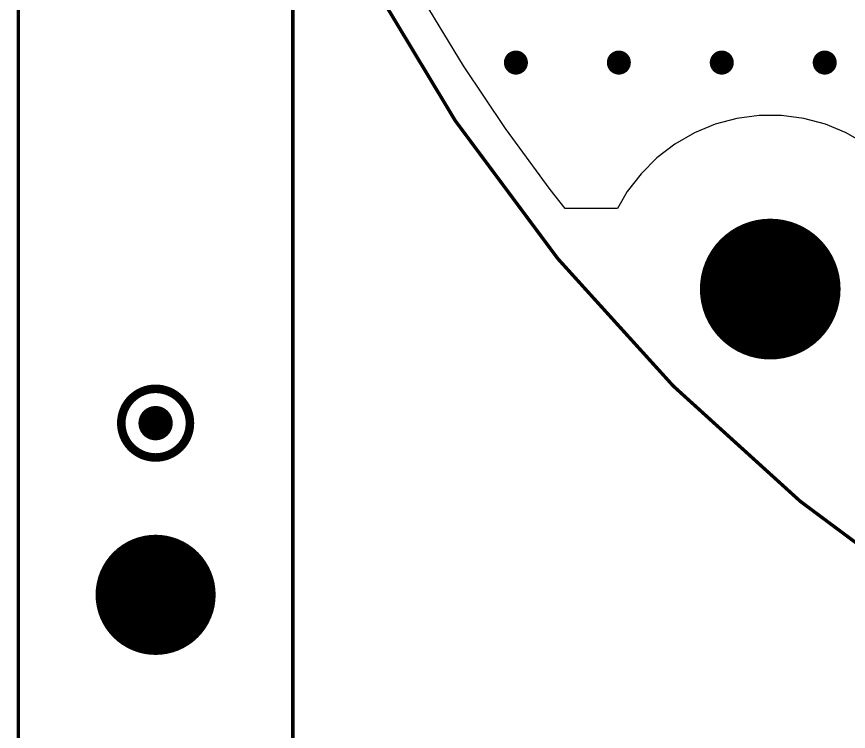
# Model space of a CAD drawing. Header units: millimetres. Extents: x 194 to 375, y 175 to 317.
# Drawn here: x 198.45 to 222.69, y 207.52 to 228.34 of the extents above; entities that cross this region are included whole.
import ezdxf

# ---------------------------------------------------------------- set-up
doc = ezdxf.new("R2010")
doc.units = ezdxf.units.MM
doc.layers.add('Mechanical20', color=56, linetype='Continuous')
doc.layers.add('TopLayer', color=1, linetype='Continuous')

# ---------------------------------------------------------------- blocks, each defined once
blk = doc.blocks.new('NTH4_1_172')
at = {"layer": 'TopLayer', "const_width": 2.05}
blk.add_lwpolyline([(-1.025, -0.008, 1), (1.025, -0.008, 1)], format="xyb", close=True, dxfattribs=at)

msp = doc.modelspace()

# ---------------------------------------------------------------- linework, layer by layer
at = {"layer": 'Mechanical20', "const_width": 0.1}
for points in [[(198.5, 206.5), (198.5, 305.5)], [(206.5, 243.25), (206.5, 206.5)]]:
    msp.add_lwpolyline(points, dxfattribs=at)
msp.add_lwpolyline([(234.1, 206.5, -0.196819), (206.5, 234.1)], format="xyb", dxfattribs=at)
at = {"layer": 'TopLayer'}
for p, q in [((211.473, 226.907), (210.331, 228.788)), ((212.695, 225.078), (211.473, 226.907)), ((220.092, 225.462), (219.441, 225.376)), ((220.739, 225.462), (220.092, 225.462)), ((221.389, 225.376), (220.739, 225.462)), ((218.807, 225.206), (218.2, 224.955)), ((219.441, 225.376), (218.807, 225.206)), ((222.022, 225.207), (221.389, 225.376)), ((222.628, 224.956), (222.022, 225.207)), ((213.996, 223.304), (212.695, 225.078)), ((218.2, 224.955), (217.632, 224.627)), ((223.195, 224.628), (222.628, 224.956)), ((217.632, 224.627), (217.111, 224.227)), ((217.111, 224.227), (216.647, 223.763)), ((216.647, 223.763), (216.247, 223.242)), ((214.44, 222.75), (213.996, 223.304)), ((216.247, 223.242), (215.963, 222.75)), ((215.963, 222.75), (214.44, 222.75))]:
    msp.add_line(p, q, dxfattribs=at)
for points, const_width in [([(212.825, 227, 1), (213.175, 227, 1)], 0.35), ([(215.825, 227, 1), (216.175, 227, 1)], 0.35), ([(218.825, 227, 1), (219.175, 227, 1)], 0.35), ([(221.825, 227, 1), (222.175, 227, 1)], 0.35), ([(203.5, 216.5, 1), (201.5, 216.5, 1)], 0.25), ([(202.25, 216.5, 1), (202.75, 216.5, 1)], 0.5), ([(201.438, 216.5, 1), (201.563, 216.5, 1)], 0.125), ([(203.438, 216.5, 1), (203.563, 216.5, 1)], 0.125), ([(201.625, 211.5, 1), (203.375, 211.5, 1)], 1.75)]:
    msp.add_lwpolyline(points, format="xyb", close=True, dxfattribs=dict(at, const_width=const_width))

# ---------------------------------------------------------------- block references
msp.add_blockref('NTH4_1_172', (220.412, 220.412))

doc.saveas('drawing.dxf')
